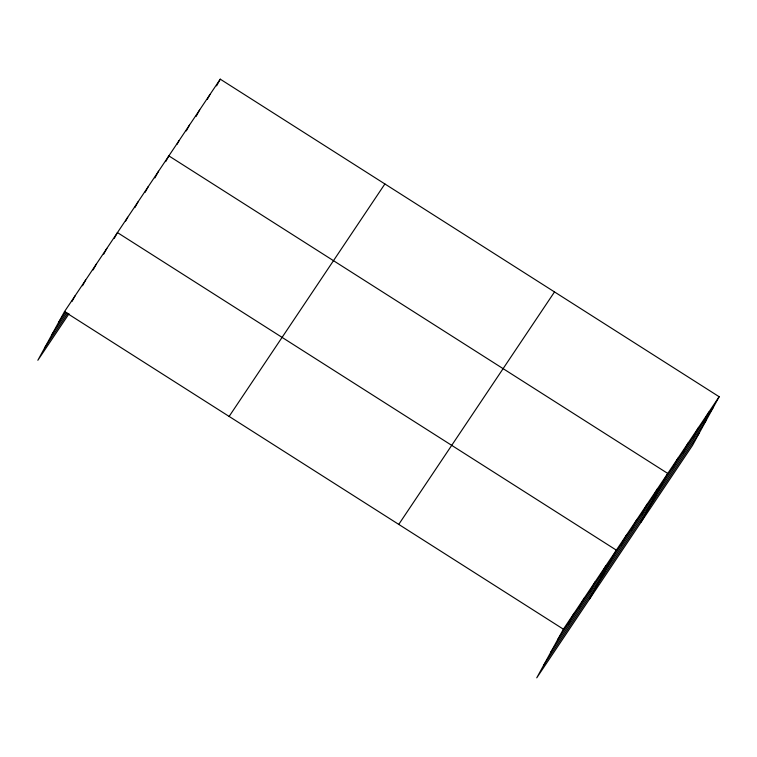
<?xml version="1.0" encoding="UTF-8"?>
<svg xmlns="http://www.w3.org/2000/svg" width="757" height="757" viewBox="0 0 757 757"><rect width="100%" height="100%" fill="white"/><g stroke="black" fill="none" stroke-linecap="round" stroke-linejoin="round"><path stroke-width="1.14" d="M719.15 396.725L563.388 629.19L536.751 677.837L692.513 445.371L719.15 396.725L220.249 79.163L64.487 311.629L37.85 360.275L69.001 313.786M71.934 301.56L75.075 295.826M82.522 285.758L85.664 280.014M93.111 269.946L96.262 264.202M103.709 254.144L106.851 248.4M114.298 238.332L117.439 232.588L616.349 550.15L589.712 598.796M125.624 221.072L127.725 217.25M134.86 207.645L138.001 201.911M145.136 192.306L148.287 186.563M154.901 177.923L158.563 171.224M165.698 161.62L168.839 155.876L667.75 473.437L641.113 522.084M177.024 144.36L179.125 140.537M186.26 130.933L189.401 125.189M196.016 116.55L199.687 109.85M207.342 99.29L209.963 94.511M216.578 85.863L220.249 79.163M568.214 623.91L573.976 613.378M578.812 608.098L584.574 597.576M589.4 592.296L595.163 581.764M599.989 576.484L605.751 565.962M620.863 545.333L626.626 534.811M631.149 529.995L636.911 519.463M641.425 514.646L647.188 504.124M651.701 499.308L657.464 488.785M672.263 468.621L678.026 458.099M682.549 453.282L688.312 442.75M692.825 437.934L698.588 427.412M703.111 422.595L708.874 412.073M58.724 322.151L65.575 311.922M51.836 334.736L66.786 312.414M44.739 347.7L67.789 313.294M229.125 416.426L384.887 183.96M398.75 524.393L554.512 291.928M557.625 639.712L713.387 407.247M550.736 652.297L706.499 419.832M543.64 665.252L699.402 432.796M64.487 311.629L563.388 629.19"/></g></svg>
